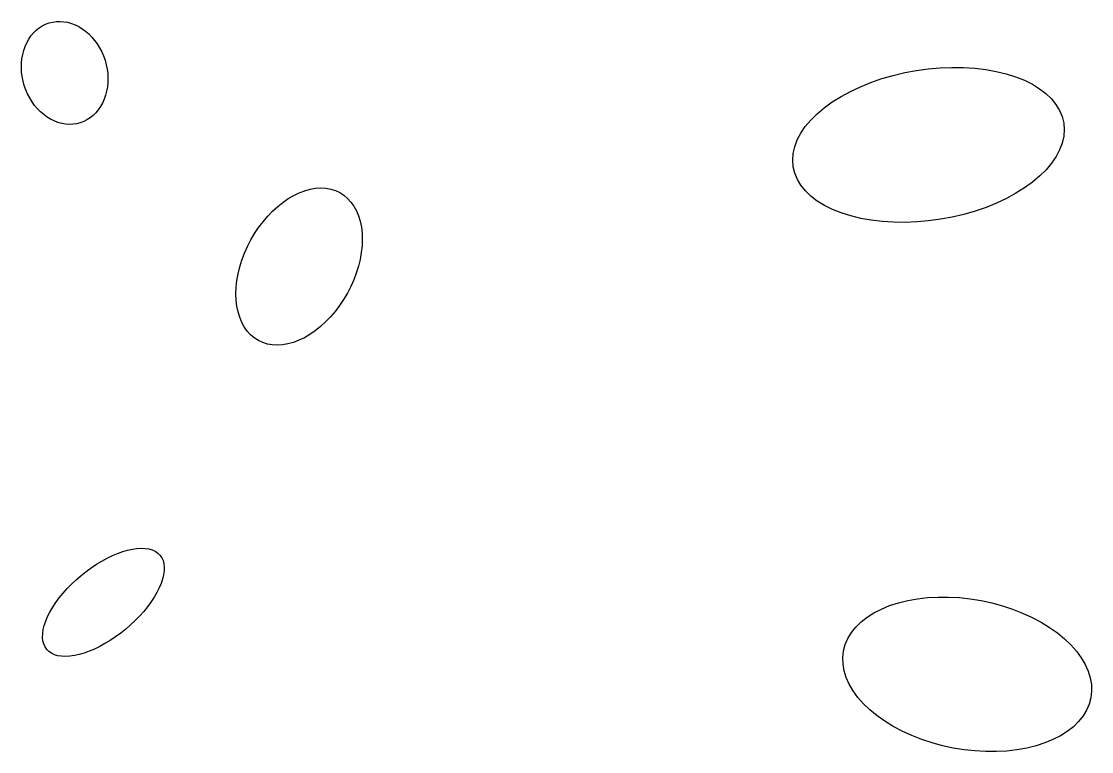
# Model space of a CAD drawing. Header units: metres. Extents: x -12209 to 21927, y -292849 to -276462.
# Drawn here: x -3845 to 536, y -286553 to -283565 of the extents above; entities that cross this region are included whole.
import ezdxf

# ---------------------------------------------------------------- set-up
doc = ezdxf.new("R2010")
doc.units = ezdxf.units.M

msp = doc.modelspace()

# ---------------------------------------------------------------- linework, layer by layer
at = {"layer": 'LAYER'}
for p, q in [((-3772.72, -283591.53), (-3759.85, -283583.28)), ((-3772.72, -283591.53), (-3759.85, -283583.28)), ((-3759.85, -283583.28), (-3746.29, -283576.5)), ((-3759.85, -283583.28), (-3746.29, -283576.5)), ((-3746.29, -283576.5), (-3732.13, -283571.23)), ((-3746.29, -283576.5), (-3732.13, -283571.23)), ((-3732.13, -283571.23), (-3717.48, -283567.52)), ((-3732.13, -283571.23), (-3717.48, -283567.52)), ((-3732.13, -283571.23), (-3732.13, -283571.23)), ((-3732.13, -283571.23), (-3732.13, -283571.23)), ((-3717.48, -283567.52), (-3702.47, -283565.39)), ((-3717.48, -283567.52), (-3702.47, -283565.39)), ((-3702.47, -283565.39), (-3687.19, -283564.86)), ((-3702.47, -283565.39), (-3687.19, -283564.86)), ((-3687.19, -283564.86), (-3671.77, -283565.93)), ((-3687.19, -283564.86), (-3671.77, -283565.93)), ((-3671.77, -283565.93), (-3656.33, -283568.59)), ((-3671.77, -283565.93), (-3656.33, -283568.59)), ((-3656.33, -283568.59), (-3640.97, -283572.84)), ((-3656.33, -283568.59), (-3640.97, -283572.84)), ((-3640.97, -283572.84), (-3625.83, -283578.62)), ((-3640.97, -283572.84), (-3625.83, -283578.62)), ((-3625.83, -283578.62), (-3611.01, -283585.9)), ((-3625.83, -283578.62), (-3611.01, -283585.9)), ((-3611.01, -283585.9), (-3596.63, -283594.63)), ((-3611.01, -283585.9), (-3596.63, -283594.63)), ((-3815.38, -283637.74), (-3806.21, -283624.37)), ((-3815.38, -283637.74), (-3806.21, -283624.37)), ((-3806.21, -283624.37), (-3795.99, -283612.15)), ((-3806.21, -283624.37), (-3795.99, -283612.15)), ((-3795.99, -283612.15), (-3784.8, -283601.18)), ((-3795.99, -283612.15), (-3784.8, -283601.18)), ((-3784.8, -283601.18), (-3772.72, -283591.53)), ((-3784.8, -283601.18), (-3772.72, -283591.53)), ((-3596.63, -283594.63), (-3582.79, -283604.73)), ((-3596.63, -283594.63), (-3582.79, -283604.73)), ((-3582.79, -283604.73), (-3569.61, -283616.13)), ((-3582.79, -283604.73), (-3569.61, -283616.13)), ((-3569.61, -283616.13), (-3557.17, -283628.75)), ((-3569.61, -283616.13), (-3557.17, -283628.75)), ((-3557.17, -283628.75), (-3545.59, -283642.48)), ((-3557.17, -283628.75), (-3545.59, -283642.48)), ((-3835.95, -283683.68), (-3830.31, -283667.51)), ((-3835.95, -283683.68), (-3830.31, -283667.51)), ((-3830.31, -283667.51), (-3823.43, -283652.15)), ((-3830.31, -283667.51), (-3823.43, -283652.15)), ((-3823.43, -283652.15), (-3815.38, -283637.74)), ((-3823.43, -283652.15), (-3815.38, -283637.74)), ((-3545.59, -283642.48), (-3534.93, -283657.23)), ((-3545.59, -283642.48), (-3534.93, -283657.23)), ((-3534.93, -283657.23), (-3525.3, -283672.87)), ((-3534.93, -283657.23), (-3525.3, -283672.87)), ((-3525.3, -283672.87), (-3516.75, -283689.3)), ((-3525.3, -283672.87), (-3516.75, -283689.3)), ((-3845.1, -283735.89), (-3843.37, -283718.01)), ((-3845.1, -283735.89), (-3843.37, -283718.01)), ((-3843.37, -283718.01), (-3840.31, -283700.56)), ((-3843.37, -283718.01), (-3840.31, -283700.56)), ((-3840.31, -283700.56), (-3835.95, -283683.68)), ((-3840.31, -283700.56), (-3835.95, -283683.68)), ((-3516.75, -283689.3), (-3509.36, -283706.38)), ((-3516.75, -283689.3), (-3509.36, -283706.38)), ((-3509.36, -283706.38), (-3503.18, -283723.99)), ((-3509.36, -283706.38), (-3503.18, -283723.99)), ((-3845.48, -283754.08), (-3845.1, -283735.89)), ((-3845.48, -283754.08), (-3845.1, -283735.89)), ((-3844.51, -283772.43), (-3845.48, -283754.08)), ((-3844.51, -283772.43), (-3845.48, -283754.08)), ((-3503.18, -283723.99), (-3498.25, -283741.99)), ((-3503.18, -283723.99), (-3498.25, -283741.99)), ((-3498.25, -283741.99), (-3494.63, -283760.25)), ((-3498.25, -283741.99), (-3494.63, -283760.25)), ((-3494.63, -283760.25), (-3492.32, -283778.62)), ((-3494.63, -283760.25), (-3492.32, -283778.62)), ((-181.46, -283765.67), (-133.02, -283759.04)), ((-181.46, -283765.67), (-133.02, -283759.04)), ((-133.02, -283759.04), (-84.57, -283754.77)), ((-133.02, -283759.04), (-84.57, -283754.77)), ((-84.57, -283754.77), (-36.48, -283752.91)), ((-84.57, -283754.77), (-36.48, -283752.91)), ((-36.48, -283752.91), (10.88, -283753.46)), ((-36.48, -283752.91), (10.88, -283753.46)), ((10.88, -283753.46), (57.15, -283756.42)), ((10.88, -283753.46), (57.15, -283756.42)), ((57.15, -283756.42), (101.97, -283761.77)), ((57.15, -283756.42), (101.97, -283761.77)), ((101.97, -283761.77), (145.02, -283769.47)), ((101.97, -283761.77), (145.02, -283769.47)), ((-3842.21, -283790.8), (-3844.51, -283772.43)), ((-3842.21, -283790.8), (-3844.51, -283772.43)), ((-3838.58, -283809.06), (-3842.21, -283790.8)), ((-3838.58, -283809.06), (-3842.21, -283790.8)), ((-3492.32, -283778.62), (-3491.35, -283796.97)), ((-3492.32, -283778.62), (-3491.35, -283796.97)), ((-3491.35, -283796.97), (-3491.73, -283815.16)), ((-3491.35, -283796.97), (-3491.73, -283815.16)), ((-367.86, -283814.62), (-323.09, -283799.19)), ((-367.86, -283814.62), (-323.09, -283799.19)), ((-323.09, -283799.19), (-276.86, -283785.83)), ((-323.09, -283799.19), (-276.86, -283785.83)), ((-276.86, -283785.83), (-229.53, -283774.62)), ((-276.86, -283785.83), (-229.53, -283774.62)), ((-229.53, -283774.62), (-181.46, -283765.67)), ((-229.53, -283774.62), (-181.46, -283765.67)), ((145.02, -283769.47), (185.95, -283779.45)), ((145.02, -283769.47), (185.95, -283779.45)), ((185.95, -283779.45), (224.46, -283791.65)), ((185.95, -283779.45), (224.46, -283791.65)), ((224.46, -283791.65), (260.26, -283805.97)), ((224.46, -283791.65), (260.26, -283805.97)), ((-3833.65, -283827.06), (-3838.58, -283809.06)), ((-3833.65, -283827.06), (-3838.58, -283809.06)), ((-3827.47, -283844.67), (-3833.65, -283827.06)), ((-3827.47, -283844.67), (-3833.65, -283827.06)), ((-3820.08, -283861.75), (-3827.47, -283844.67)), ((-3820.08, -283861.75), (-3827.47, -283844.67)), ((-3493.46, -283833.04), (-3496.52, -283850.49)), ((-3493.46, -283833.04), (-3496.52, -283850.49)), ((-3491.73, -283815.16), (-3493.46, -283833.04)), ((-3491.73, -283815.16), (-3493.46, -283833.04)), ((-451.71, -283851.19), (-410.85, -283832)), ((-451.71, -283851.19), (-410.85, -283832)), ((-410.85, -283832), (-367.86, -283814.62)), ((-410.85, -283832), (-367.86, -283814.62)), ((260.26, -283805.97), (293.07, -283822.3)), ((260.26, -283805.97), (293.07, -283822.3)), ((293.07, -283822.3), (322.64, -283840.52)), ((293.07, -283822.3), (322.64, -283840.52)), ((322.64, -283840.52), (348.75, -283860.49)), ((322.64, -283840.52), (348.75, -283860.49)), ((-3811.53, -283878.18), (-3820.08, -283861.75)), ((-3811.53, -283878.18), (-3820.08, -283861.75)), ((-3801.9, -283893.82), (-3811.53, -283878.18)), ((-3801.9, -283893.82), (-3811.53, -283878.18)), ((-3506.52, -283883.54), (-3513.4, -283898.9)), ((-3506.52, -283883.54), (-3513.4, -283898.9)), ((-3500.88, -283867.36), (-3506.52, -283883.54)), ((-3500.88, -283867.36), (-3506.52, -283883.54)), ((-3496.52, -283850.49), (-3500.88, -283867.36)), ((-3496.52, -283850.49), (-3500.88, -283867.36)), ((-525.85, -283894.41), (-490.15, -283872.04)), ((-525.85, -283894.41), (-490.15, -283872.04)), ((-490.15, -283872.04), (-451.71, -283851.19)), ((-490.15, -283872.04), (-451.71, -283851.19)), ((348.75, -283860.49), (371.2, -283882.05)), ((348.75, -283860.49), (371.2, -283882.05)), ((371.2, -283882.05), (389.82, -283905.05)), ((371.2, -283882.05), (389.82, -283905.05)), ((-3791.24, -283908.57), (-3801.9, -283893.82)), ((-3791.24, -283908.57), (-3801.9, -283893.82)), ((-3779.66, -283922.3), (-3791.24, -283908.57)), ((-3779.66, -283922.3), (-3791.24, -283908.57)), ((-3767.23, -283934.91), (-3779.66, -283922.3)), ((-3767.23, -283934.91), (-3779.66, -283922.3)), ((-3754.04, -283946.32), (-3767.23, -283934.91)), ((-3754.04, -283946.32), (-3767.23, -283934.91)), ((-3530.62, -283926.68), (-3540.84, -283938.9)), ((-3530.62, -283926.68), (-3540.84, -283938.9)), ((-3521.45, -283913.31), (-3530.62, -283926.68)), ((-3521.45, -283913.31), (-3530.62, -283926.68)), ((-3513.4, -283898.9), (-3521.45, -283913.31)), ((-3513.4, -283898.9), (-3521.45, -283913.31)), ((-588.04, -283942.97), (-558.57, -283918.11)), ((-588.04, -283942.97), (-558.57, -283918.11)), ((-558.57, -283918.11), (-525.85, -283894.41)), ((-558.57, -283918.11), (-525.85, -283894.41)), ((389.82, -283905.05), (404.46, -283929.3)), ((389.82, -283905.05), (404.46, -283929.3)), ((404.46, -283929.3), (415.02, -283954.63)), ((404.46, -283929.3), (415.02, -283954.63)), ((-3740.2, -283956.42), (-3754.04, -283946.32)), ((-3740.2, -283956.42), (-3754.04, -283946.32)), ((-3725.82, -283965.15), (-3740.2, -283956.42)), ((-3725.82, -283965.15), (-3740.2, -283956.42)), ((-3711, -283972.43), (-3725.82, -283965.15)), ((-3711, -283972.43), (-3725.82, -283965.15)), ((-3695.86, -283978.21), (-3711, -283972.43)), ((-3695.86, -283978.21), (-3711, -283972.43)), ((-3680.5, -283982.45), (-3695.86, -283978.21)), ((-3680.5, -283982.45), (-3695.86, -283978.21)), ((-3604.7, -283979.82), (-3619.35, -283983.53)), ((-3604.7, -283979.82), (-3619.35, -283983.53)), ((-3590.54, -283974.55), (-3604.7, -283979.82)), ((-3590.54, -283974.55), (-3604.7, -283979.82)), ((-3576.98, -283967.76), (-3590.54, -283974.55)), ((-3576.98, -283967.76), (-3590.54, -283974.55)), ((-3564.11, -283959.52), (-3576.98, -283967.76)), ((-3564.11, -283959.52), (-3576.98, -283967.76)), ((-3552.03, -283949.87), (-3564.11, -283959.52)), ((-3552.03, -283949.87), (-3564.11, -283959.52)), ((-3540.84, -283938.9), (-3552.03, -283949.87)), ((-3540.84, -283938.9), (-3552.03, -283949.87)), ((-636.37, -283995.4), (-614.04, -283968.8)), ((-636.37, -283995.4), (-614.04, -283968.8)), ((-614.04, -283968.8), (-588.04, -283942.97)), ((-614.04, -283968.8), (-588.04, -283942.97)), ((415.02, -283954.63), (421.42, -283980.83)), ((415.02, -283954.63), (421.42, -283980.83)), ((421.42, -283980.83), (423.6, -284007.72)), ((421.42, -283980.83), (423.6, -284007.72)), ((-3665.06, -283985.12), (-3680.5, -283982.45)), ((-3665.06, -283985.12), (-3680.5, -283982.45)), ((-3649.64, -283986.19), (-3665.06, -283985.12)), ((-3649.64, -283986.19), (-3665.06, -283985.12)), ((-3634.36, -283985.66), (-3649.64, -283986.19)), ((-3634.36, -283985.66), (-3649.64, -283986.19)), ((-3619.35, -283983.53), (-3634.36, -283985.66)), ((-3619.35, -283983.53), (-3634.36, -283985.66)), ((-669.39, -284050.1), (-654.87, -284022.57)), ((-669.39, -284050.1), (-654.87, -284022.57)), ((-654.87, -284022.57), (-636.37, -283995.4)), ((-654.87, -284022.57), (-636.37, -283995.4)), ((423.6, -284007.72), (421.54, -284035.08)), ((423.6, -284007.72), (421.54, -284035.08)), ((-679.82, -284077.79), (-669.39, -284050.1)), ((-679.82, -284077.79), (-669.39, -284050.1)), ((415.28, -284062.71), (404.85, -284090.4)), ((415.28, -284062.71), (404.85, -284090.4)), ((421.54, -284035.08), (415.28, -284062.71)), ((421.54, -284035.08), (415.28, -284062.71)), ((-688.14, -284132.78), (-686.09, -284105.42)), ((-688.14, -284132.78), (-686.09, -284105.42)), ((-686.09, -284105.42), (-679.82, -284077.79)), ((-686.09, -284105.42), (-679.82, -284077.79)), ((404.85, -284090.4), (390.33, -284117.93)), ((404.85, -284090.4), (390.33, -284117.93)), ((-685.96, -284159.67), (-688.14, -284132.78)), ((-685.96, -284159.67), (-688.14, -284132.78)), ((371.83, -284145.1), (349.49, -284171.7)), ((371.83, -284145.1), (349.49, -284171.7)), ((390.33, -284117.93), (371.83, -284145.1)), ((390.33, -284117.93), (371.83, -284145.1)), ((-685.96, -284159.67), (-685.96, -284159.67)), ((-679.56, -284185.87), (-685.96, -284159.67)), ((-685.96, -284159.67), (-685.96, -284159.67)), ((-679.56, -284185.87), (-685.96, -284159.67)), ((-669.01, -284211.2), (-679.56, -284185.87)), ((-669.01, -284211.2), (-679.56, -284185.87)), ((323.49, -284197.53), (294.02, -284222.39)), ((323.49, -284197.53), (294.02, -284222.39)), ((349.49, -284171.7), (323.49, -284197.53)), ((349.49, -284171.7), (323.49, -284197.53)), ((-654.36, -284235.45), (-669.01, -284211.2)), ((-654.36, -284235.45), (-669.01, -284211.2)), ((-635.74, -284258.45), (-654.36, -284235.45)), ((-635.74, -284258.45), (-654.36, -284235.45)), ((294.02, -284222.39), (261.31, -284246.09)), ((294.02, -284222.39), (261.31, -284246.09)), ((-2752.84, -284290.21), (-2730.46, -284277.16)), ((-2752.84, -284290.21), (-2730.46, -284277.16)), ((-2730.46, -284277.16), (-2707.92, -284266.32)), ((-2730.46, -284277.16), (-2707.92, -284266.32)), ((-2707.92, -284266.32), (-2685.38, -284257.78)), ((-2707.92, -284266.32), (-2685.38, -284257.78)), ((-2685.38, -284257.78), (-2663.02, -284251.61)), ((-2685.38, -284257.78), (-2663.02, -284251.61)), ((-2663.02, -284251.61), (-2641.01, -284247.84)), ((-2663.02, -284251.61), (-2641.01, -284247.84)), ((-2641.01, -284247.84), (-2619.51, -284246.51)), ((-2641.01, -284247.84), (-2619.51, -284246.51)), ((-2619.51, -284246.51), (-2598.69, -284247.63)), ((-2619.51, -284246.51), (-2598.69, -284247.63)), ((-2598.69, -284247.63), (-2578.71, -284251.19)), ((-2598.69, -284247.63), (-2578.71, -284251.19)), ((-2578.71, -284251.19), (-2559.71, -284257.16)), ((-2578.71, -284251.19), (-2559.71, -284257.16)), ((-2559.71, -284257.16), (-2541.85, -284265.5)), ((-2559.71, -284257.16), (-2541.85, -284265.5)), ((-2541.85, -284265.5), (-2525.26, -284276.14)), ((-2541.85, -284265.5), (-2525.26, -284276.14)), ((-2525.26, -284276.14), (-2510.06, -284289.01)), ((-2525.26, -284276.14), (-2510.06, -284289.01)), ((-613.29, -284280.01), (-635.74, -284258.45)), ((-613.29, -284280.01), (-635.74, -284258.45)), ((-587.18, -284299.98), (-613.29, -284280.01)), ((-587.18, -284299.98), (-613.29, -284280.01)), ((225.6, -284268.46), (187.17, -284289.31)), ((225.6, -284268.46), (187.17, -284289.31)), ((261.31, -284246.09), (225.6, -284268.46)), ((261.31, -284246.09), (225.6, -284268.46)), ((-2817.28, -284341.58), (-2796.41, -284322.55)), ((-2817.28, -284341.58), (-2796.41, -284322.55)), ((-2796.41, -284322.55), (-2774.88, -284305.38)), ((-2796.41, -284322.55), (-2774.88, -284305.38)), ((-2774.88, -284305.38), (-2752.84, -284290.21)), ((-2774.88, -284305.38), (-2752.84, -284290.21)), ((-2510.06, -284289.01), (-2496.37, -284304)), ((-2510.06, -284289.01), (-2496.37, -284304)), ((-2496.37, -284304), (-2484.3, -284321)), ((-2496.37, -284304), (-2484.3, -284321)), ((-2484.3, -284321), (-2473.94, -284339.88)), ((-2484.3, -284321), (-2473.94, -284339.88)), ((-557.61, -284318.19), (-587.18, -284299.98)), ((-557.61, -284318.19), (-587.18, -284299.98)), ((-524.8, -284334.52), (-557.61, -284318.19)), ((-524.8, -284334.52), (-557.61, -284318.19)), ((103.32, -284325.87), (58.54, -284341.3)), ((103.32, -284325.87), (58.54, -284341.3)), ((146.31, -284308.5), (103.32, -284325.87)), ((146.31, -284308.5), (103.32, -284325.87)), ((187.17, -284289.31), (146.31, -284308.5)), ((187.17, -284289.31), (146.31, -284308.5)), ((-2856.38, -284384.67), (-2837.32, -284362.34)), ((-2856.38, -284384.67), (-2837.32, -284362.34)), ((-2837.32, -284362.34), (-2817.28, -284341.58)), ((-2837.32, -284362.34), (-2817.28, -284341.58)), ((-2473.94, -284339.88), (-2465.36, -284360.5)), ((-2473.94, -284339.88), (-2465.36, -284360.5)), ((-2465.36, -284360.5), (-2458.64, -284382.7)), ((-2465.36, -284360.5), (-2458.64, -284382.7)), ((-489.01, -284348.84), (-524.8, -284334.52)), ((-489.01, -284348.84), (-524.8, -284334.52)), ((-450.49, -284361.04), (-489.01, -284348.84)), ((-450.49, -284361.04), (-489.01, -284348.84)), ((-409.56, -284371.03), (-450.49, -284361.04)), ((-409.56, -284371.03), (-450.49, -284361.04)), ((-366.52, -284378.73), (-409.56, -284371.03)), ((-366.52, -284378.73), (-409.56, -284371.03)), ((-83.08, -284374.83), (-131.53, -284381.46)), ((-83.08, -284374.83), (-131.53, -284381.46)), ((-35.01, -284365.87), (-83.08, -284374.83)), ((-35.01, -284365.87), (-83.08, -284374.83)), ((12.32, -284354.67), (-35.01, -284365.87)), ((12.32, -284354.67), (-35.01, -284365.87)), ((58.54, -284341.3), (12.32, -284354.67)), ((58.54, -284341.3), (12.32, -284354.67)), ((-2890.99, -284433.34), (-2874.31, -284408.4)), ((-2890.99, -284433.34), (-2874.31, -284408.4)), ((-2874.31, -284408.4), (-2856.38, -284384.67)), ((-2874.31, -284408.4), (-2856.38, -284384.67)), ((-2458.64, -284382.7), (-2453.81, -284406.32)), ((-2458.64, -284382.7), (-2453.81, -284406.32)), ((-2453.81, -284406.32), (-2450.93, -284431.16)), ((-2453.81, -284406.32), (-2450.93, -284431.16)), ((-321.69, -284384.08), (-366.52, -284378.73)), ((-321.69, -284384.08), (-366.52, -284378.73)), ((-275.42, -284387.04), (-321.69, -284384.08)), ((-275.42, -284387.04), (-321.69, -284384.08)), ((-228.06, -284387.59), (-275.42, -284387.04)), ((-228.06, -284387.59), (-275.42, -284387.04)), ((-179.98, -284385.73), (-228.06, -284387.59)), ((-179.98, -284385.73), (-228.06, -284387.59)), ((-131.53, -284381.46), (-179.98, -284385.73)), ((-131.53, -284381.46), (-179.98, -284385.73)), ((-2920.06, -284486.1), (-2906.28, -284459.31)), ((-2920.06, -284486.1), (-2906.28, -284459.31)), ((-2906.28, -284459.31), (-2890.99, -284433.34)), ((-2906.28, -284459.31), (-2890.99, -284433.34)), ((-2450, -284457.05), (-2451.05, -284483.78)), ((-2450, -284457.05), (-2451.05, -284483.78)), ((-2450.93, -284431.16), (-2450, -284457.05)), ((-2450.93, -284431.16), (-2450, -284457.05)), ((-2932.23, -284513.53), (-2920.06, -284486.1)), ((-2932.23, -284513.53), (-2920.06, -284486.1)), ((-2451.05, -284483.78), (-2454.05, -284511.16)), ((-2451.05, -284483.78), (-2454.05, -284511.16)), ((-2951.39, -284569.4), (-2942.7, -284541.36)), ((-2951.39, -284569.4), (-2942.7, -284541.36)), ((-2942.7, -284541.36), (-2932.23, -284513.53)), ((-2942.7, -284541.36), (-2932.23, -284513.53)), ((-2459, -284538.97), (-2465.84, -284567)), ((-2459, -284538.97), (-2465.84, -284567)), ((-2454.05, -284511.16), (-2459, -284538.97)), ((-2454.05, -284511.16), (-2459, -284538.97)), ((-2958.23, -284597.44), (-2951.39, -284569.4)), ((-2958.23, -284597.44), (-2951.39, -284569.4)), ((-2465.84, -284567), (-2474.53, -284595.04)), ((-2465.84, -284567), (-2474.53, -284595.04)), ((-2966.18, -284652.62), (-2963.18, -284625.25)), ((-2966.18, -284652.62), (-2963.18, -284625.25)), ((-2963.18, -284625.25), (-2958.23, -284597.44)), ((-2963.18, -284625.25), (-2958.23, -284597.44)), ((-2485, -284622.88), (-2497.17, -284650.3)), ((-2485, -284622.88), (-2497.17, -284650.3)), ((-2474.53, -284595.04), (-2485, -284622.88)), ((-2474.53, -284595.04), (-2485, -284622.88)), ((-2967.23, -284679.36), (-2966.18, -284652.62)), ((-2967.23, -284679.36), (-2966.18, -284652.62)), ((-2966.3, -284705.25), (-2967.23, -284679.36)), ((-2966.3, -284705.25), (-2967.23, -284679.36)), ((-2510.96, -284677.1), (-2526.24, -284703.07)), ((-2510.96, -284677.1), (-2526.24, -284703.07)), ((-2497.17, -284650.3), (-2510.96, -284677.1)), ((-2497.17, -284650.3), (-2510.96, -284677.1)), ((-2963.42, -284730.09), (-2966.3, -284705.25)), ((-2963.42, -284730.09), (-2966.3, -284705.25)), ((-2526.24, -284703.07), (-2542.92, -284728.01)), ((-2526.24, -284703.07), (-2542.92, -284728.01)), ((-2958.6, -284753.7), (-2963.42, -284730.09)), ((-2958.6, -284753.7), (-2963.42, -284730.09)), ((-2951.87, -284775.9), (-2958.6, -284753.7)), ((-2951.87, -284775.9), (-2958.6, -284753.7)), ((-2560.85, -284751.73), (-2579.91, -284774.06)), ((-2560.85, -284751.73), (-2579.91, -284774.06)), ((-2542.92, -284728.01), (-2560.85, -284751.73)), ((-2542.92, -284728.01), (-2560.85, -284751.73)), ((-2943.29, -284796.52), (-2951.87, -284775.9)), ((-2943.29, -284796.52), (-2951.87, -284775.9)), ((-2932.93, -284815.41), (-2943.29, -284796.52)), ((-2932.93, -284815.41), (-2943.29, -284796.52)), ((-2599.95, -284794.82), (-2620.82, -284813.86)), ((-2599.95, -284794.82), (-2620.82, -284813.86)), ((-2579.91, -284774.06), (-2599.95, -284794.82)), ((-2579.91, -284774.06), (-2599.95, -284794.82)), ((-2920.86, -284832.41), (-2932.93, -284815.41)), ((-2920.86, -284832.41), (-2932.93, -284815.41)), ((-2907.17, -284847.4), (-2920.86, -284832.41)), ((-2907.17, -284847.4), (-2920.86, -284832.41)), ((-2891.97, -284860.26), (-2907.17, -284847.4)), ((-2891.97, -284860.26), (-2907.17, -284847.4)), ((-2664.4, -284846.2), (-2686.77, -284859.25)), ((-2664.4, -284846.2), (-2686.77, -284859.25)), ((-2642.36, -284831.03), (-2664.4, -284846.2)), ((-2642.36, -284831.03), (-2664.4, -284846.2)), ((-2620.82, -284813.86), (-2642.36, -284831.03)), ((-2620.82, -284813.86), (-2642.36, -284831.03)), ((-2875.38, -284870.91), (-2891.97, -284860.26)), ((-2875.38, -284870.91), (-2891.97, -284860.26)), ((-2875.38, -284870.91), (-2875.38, -284870.91)), ((-2857.52, -284879.24), (-2875.38, -284870.91)), ((-2875.38, -284870.91), (-2875.38, -284870.91)), ((-2857.52, -284879.24), (-2875.38, -284870.91)), ((-2838.53, -284885.22), (-2857.52, -284879.24)), ((-2838.53, -284885.22), (-2857.52, -284879.24)), ((-2818.54, -284888.78), (-2838.53, -284885.22)), ((-2818.54, -284888.78), (-2838.53, -284885.22)), ((-2797.72, -284889.89), (-2818.54, -284888.78)), ((-2797.72, -284889.89), (-2818.54, -284888.78)), ((-2776.22, -284888.57), (-2797.72, -284889.89)), ((-2776.22, -284888.57), (-2797.72, -284889.89)), ((-2754.21, -284884.8), (-2776.22, -284888.57)), ((-2754.21, -284884.8), (-2776.22, -284888.57)), ((-2731.85, -284878.62), (-2754.21, -284884.8)), ((-2731.85, -284878.62), (-2754.21, -284884.8)), ((-2709.31, -284870.08), (-2731.85, -284878.62)), ((-2709.31, -284870.08), (-2731.85, -284878.62)), ((-2686.77, -284859.25), (-2709.31, -284870.08)), ((-2686.77, -284859.25), (-2709.31, -284870.08)), ((-3430.75, -285734.44), (-3410.48, -285728.52)), ((-3430.75, -285734.44), (-3410.48, -285728.52)), ((-3410.48, -285728.52), (-3390.96, -285724.23)), ((-3410.48, -285728.52), (-3390.96, -285724.23)), ((-3390.96, -285724.23), (-3372.34, -285721.6)), ((-3390.96, -285724.23), (-3372.34, -285721.6)), ((-3372.34, -285721.6), (-3354.77, -285720.65)), ((-3372.34, -285721.6), (-3354.77, -285720.65)), ((-3354.77, -285720.65), (-3338.38, -285721.38)), ((-3354.77, -285720.65), (-3338.38, -285721.38)), ((-3338.38, -285721.38), (-3323.3, -285723.8)), ((-3338.38, -285721.38), (-3323.3, -285723.8)), ((-3323.3, -285723.8), (-3309.63, -285727.87)), ((-3323.3, -285723.8), (-3309.63, -285727.87)), ((-3309.63, -285727.87), (-3297.49, -285733.58)), ((-3309.63, -285727.87), (-3297.49, -285733.58)), ((-3537.93, -285786.44), (-3516.27, -285773.3)), ((-3537.93, -285786.44), (-3516.27, -285773.3)), ((-3516.27, -285773.3), (-3494.55, -285761.45)), ((-3516.27, -285773.3), (-3494.55, -285761.45)), ((-3494.55, -285761.45), (-3472.95, -285750.97)), ((-3494.55, -285761.45), (-3472.95, -285750.97)), ((-3472.95, -285750.97), (-3451.63, -285741.94)), ((-3472.95, -285750.97), (-3451.63, -285741.94)), ((-3451.63, -285741.94), (-3430.75, -285734.44)), ((-3451.63, -285741.94), (-3430.75, -285734.44)), ((-3297.49, -285733.58), (-3286.96, -285740.88)), ((-3297.49, -285733.58), (-3286.96, -285740.88)), ((-3286.96, -285740.88), (-3278.13, -285749.71)), ((-3286.96, -285740.88), (-3278.13, -285749.71)), ((-3278.13, -285749.71), (-3271.07, -285760.01)), ((-3278.13, -285749.71), (-3271.07, -285760.01)), ((-3271.07, -285760.01), (-3265.81, -285771.69)), ((-3271.07, -285760.01), (-3265.81, -285771.69)), ((-3265.81, -285771.69), (-3262.42, -285784.67)), ((-3265.81, -285771.69), (-3262.42, -285784.67)), ((-3601, -285832.54), (-3580.46, -285816.18)), ((-3601, -285832.54), (-3580.46, -285816.18)), ((-3580.46, -285816.18), (-3559.38, -285800.77)), ((-3580.46, -285816.18), (-3559.38, -285800.77)), ((-3559.38, -285800.77), (-3537.93, -285786.44)), ((-3559.38, -285800.77), (-3537.93, -285786.44)), ((-3261.29, -285814.12), (-3263.57, -285830.37)), ((-3261.29, -285814.12), (-3263.57, -285830.37)), ((-3262.42, -285784.67), (-3260.91, -285798.85)), ((-3262.42, -285784.67), (-3260.91, -285798.85)), ((-3260.91, -285798.85), (-3261.29, -285814.12)), ((-3260.91, -285798.85), (-3261.29, -285814.12)), ((-3639.84, -285867.65), (-3620.84, -285849.74)), ((-3639.84, -285867.65), (-3620.84, -285849.74)), ((-3620.84, -285849.74), (-3601, -285832.54)), ((-3620.84, -285849.74), (-3601, -285832.54)), ((-3267.71, -285847.47), (-3273.7, -285865.29)), ((-3267.71, -285847.47), (-3273.7, -285865.29)), ((-3263.57, -285830.37), (-3267.71, -285847.47)), ((-3263.57, -285830.37), (-3267.71, -285847.47)), ((-3690.35, -285924.2), (-3674.73, -285905.02)), ((-3690.35, -285924.2), (-3674.73, -285905.02)), ((-3674.73, -285905.02), (-3657.85, -285886.12)), ((-3674.73, -285905.02), (-3657.85, -285886.12)), ((-3657.85, -285886.12), (-3639.84, -285867.65)), ((-3657.85, -285886.12), (-3639.84, -285867.65)), ((-3291.01, -285902.55), (-3302.2, -285921.7)), ((-3291.01, -285902.55), (-3302.2, -285921.7)), ((-3281.49, -285883.7), (-3291.01, -285902.55)), ((-3281.49, -285883.7), (-3291.01, -285902.55)), ((-3273.7, -285865.29), (-3281.49, -285883.7)), ((-3273.7, -285865.29), (-3281.49, -285883.7)), ((-3717.37, -285962.83), (-3704.6, -285943.52)), ((-3717.37, -285962.83), (-3704.6, -285943.52)), ((-3704.6, -285943.52), (-3690.35, -285924.2)), ((-3704.6, -285943.52), (-3690.35, -285924.2)), ((-3314.97, -285941.02), (-3329.23, -285960.34)), ((-3314.97, -285941.02), (-3329.23, -285960.34)), ((-3302.2, -285921.7), (-3314.97, -285941.02)), ((-3302.2, -285921.7), (-3314.97, -285941.02)), ((-291.25, -285955.99), (-255.33, -285944.37)), ((-291.25, -285955.99), (-255.33, -285944.37)), ((-255.33, -285944.37), (-217.26, -285934.97)), ((-255.33, -285944.37), (-217.26, -285934.97)), ((-217.26, -285934.97), (-177.35, -285927.86)), ((-217.26, -285934.97), (-177.35, -285927.86)), ((-177.35, -285927.86), (-135.88, -285923.12)), ((-177.35, -285927.86), (-135.88, -285923.12)), ((-135.88, -285923.12), (-93.18, -285920.76)), ((-135.88, -285923.12), (-93.18, -285920.76)), ((-93.18, -285920.76), (-49.56, -285920.8)), ((-93.18, -285920.76), (-49.56, -285920.8)), ((-49.56, -285920.8), (-5.38, -285923.26)), ((-49.56, -285920.8), (-5.38, -285923.26)), ((-5.38, -285923.26), (39.06, -285928.1)), ((-5.38, -285923.26), (39.06, -285928.1)), ((39.06, -285928.1), (83.39, -285935.29)), ((39.06, -285928.1), (83.39, -285935.29)), ((83.39, -285935.29), (127.29, -285944.78)), ((83.39, -285935.29), (127.29, -285944.78)), ((127.29, -285944.78), (170.42, -285956.49)), ((127.29, -285944.78), (170.42, -285956.49)), ((-3738.09, -286000.84), (-3728.56, -285981.99)), ((-3738.09, -286000.84), (-3728.56, -285981.99)), ((-3728.56, -285981.99), (-3717.37, -285962.83)), ((-3728.56, -285981.99), (-3717.37, -285962.83)), ((-3344.85, -285979.52), (-3361.73, -285998.42)), ((-3344.85, -285979.52), (-3361.73, -285998.42)), ((-3329.23, -285960.34), (-3344.85, -285979.52)), ((-3329.23, -285960.34), (-3344.85, -285979.52)), ((-383.5, -286003.27), (-355.58, -285985.56)), ((-383.5, -286003.27), (-355.58, -285985.56)), ((-355.58, -285985.56), (-324.75, -285969.76)), ((-355.58, -285985.56), (-324.75, -285969.76)), ((-324.75, -285969.76), (-291.25, -285955.99)), ((-324.75, -285969.76), (-291.25, -285955.99)), ((170.42, -285956.49), (212.46, -285970.34)), ((170.42, -285956.49), (212.46, -285970.34)), ((212.46, -285970.34), (253.08, -285986.22)), ((212.46, -285970.34), (253.08, -285986.22)), ((253.08, -285986.22), (291.97, -286004)), ((253.08, -285986.22), (291.97, -286004)), ((-3756.01, -286054.17), (-3751.86, -286037.07)), ((-3756.01, -286054.17), (-3751.86, -286037.07)), ((-3751.86, -286037.07), (-3745.87, -286019.25)), ((-3751.86, -286037.07), (-3745.87, -286019.25)), ((-3745.87, -286019.25), (-3738.09, -286000.84)), ((-3745.87, -286019.25), (-3738.09, -286000.84)), ((-3398.74, -286034.8), (-3418.58, -286052)), ((-3398.74, -286034.8), (-3418.58, -286052)), ((-3379.74, -286016.89), (-3398.74, -286034.8)), ((-3379.74, -286016.89), (-3398.74, -286034.8)), ((-3361.73, -285998.42), (-3379.74, -286016.89)), ((-3361.73, -285998.42), (-3379.74, -286016.89)), ((-429.8, -286043.88), (-408.31, -286022.76)), ((-429.8, -286043.88), (-408.31, -286022.76)), ((-408.31, -286022.76), (-383.5, -286003.27)), ((-408.31, -286022.76), (-383.5, -286003.27)), ((291.97, -286004), (328.85, -286023.56)), ((291.97, -286004), (328.85, -286023.56)), ((328.85, -286023.56), (363.42, -286044.74)), ((328.85, -286023.56), (363.42, -286044.74)), ((-3758.67, -286085.69), (-3758.29, -286070.42)), ((-3758.67, -286085.69), (-3758.29, -286070.42)), ((-3758.29, -286070.42), (-3756.01, -286054.17)), ((-3758.29, -286070.42), (-3756.01, -286054.17)), ((-3460.19, -286083.77), (-3481.65, -286098.09)), ((-3460.19, -286083.77), (-3481.65, -286098.09)), ((-3439.12, -286068.36), (-3460.19, -286083.77)), ((-3439.12, -286068.36), (-3460.19, -286083.77)), ((-3418.58, -286052), (-3439.12, -286068.36)), ((-3418.58, -286052), (-3439.12, -286068.36)), ((-462.24, -286090.36), (-447.83, -286066.47)), ((-462.24, -286090.36), (-447.83, -286066.47)), ((-447.83, -286066.47), (-429.8, -286043.88)), ((-447.83, -286066.47), (-429.8, -286043.88)), ((363.42, -286044.74), (395.42, -286067.39)), ((363.42, -286044.74), (395.42, -286067.39)), ((395.42, -286067.39), (424.62, -286091.32)), ((395.42, -286067.39), (424.62, -286091.32)), ((-3757.16, -286099.87), (-3758.67, -286085.69)), ((-3757.16, -286099.87), (-3758.67, -286085.69)), ((-3753.76, -286112.85), (-3757.16, -286099.87)), ((-3753.76, -286112.85), (-3757.16, -286099.87)), ((-3748.51, -286124.53), (-3753.76, -286112.85)), ((-3748.51, -286124.53), (-3753.76, -286112.85)), ((-3741.44, -286134.83), (-3748.51, -286124.53)), ((-3741.44, -286134.83), (-3748.51, -286124.53)), ((-3525.03, -286123.09), (-3546.63, -286133.57)), ((-3525.03, -286123.09), (-3546.63, -286133.57)), ((-3503.31, -286111.24), (-3525.03, -286123.09)), ((-3503.31, -286111.24), (-3525.03, -286123.09)), ((-3481.65, -286098.09), (-3503.31, -286111.24)), ((-3481.65, -286098.09), (-3503.31, -286111.24)), ((-479.84, -286141.3), (-472.94, -286115.37)), ((-479.84, -286141.3), (-472.94, -286115.37)), ((-472.94, -286115.37), (-462.24, -286090.36)), ((-472.94, -286115.37), (-462.24, -286090.36)), ((424.62, -286091.32), (450.78, -286116.37)), ((424.62, -286091.32), (450.78, -286116.37)), ((450.78, -286116.37), (473.72, -286142.33)), ((450.78, -286116.37), (473.72, -286142.33)), ((-3741.44, -286134.83), (-3741.44, -286134.83)), ((-3732.61, -286143.66), (-3741.44, -286134.83)), ((-3741.44, -286134.83), (-3741.44, -286134.83)), ((-3732.61, -286143.66), (-3741.44, -286134.83)), ((-3722.09, -286150.96), (-3732.61, -286143.66)), ((-3722.09, -286150.96), (-3732.61, -286143.66)), ((-3709.95, -286156.67), (-3722.09, -286150.96)), ((-3709.95, -286156.67), (-3722.09, -286150.96)), ((-3696.28, -286160.74), (-3709.95, -286156.67)), ((-3696.28, -286160.74), (-3709.95, -286156.67)), ((-3681.19, -286163.16), (-3696.28, -286160.74)), ((-3681.19, -286163.16), (-3696.28, -286160.74)), ((-3664.81, -286163.89), (-3681.19, -286163.16)), ((-3664.81, -286163.89), (-3681.19, -286163.16)), ((-3647.24, -286162.94), (-3664.81, -286163.89)), ((-3647.24, -286162.94), (-3664.81, -286163.89)), ((-3628.62, -286160.31), (-3647.24, -286162.94)), ((-3628.62, -286160.31), (-3647.24, -286162.94)), ((-3609.1, -286156.02), (-3628.62, -286160.31)), ((-3609.1, -286156.02), (-3628.62, -286160.31)), ((-3588.83, -286150.1), (-3609.1, -286156.02)), ((-3588.83, -286150.1), (-3609.1, -286156.02)), ((-3567.95, -286142.6), (-3588.83, -286150.1)), ((-3567.95, -286142.6), (-3588.83, -286150.1)), ((-3546.63, -286133.57), (-3567.95, -286142.6)), ((-3546.63, -286133.57), (-3567.95, -286142.6)), ((-482.88, -286167.96), (-479.84, -286141.3)), ((-482.88, -286167.96), (-479.84, -286141.3)), ((-482.05, -286195.14), (-482.88, -286167.96)), ((-482.05, -286195.14), (-482.88, -286167.96)), ((-479.84, -286141.3), (-479.84, -286141.3)), ((-479.84, -286141.3), (-479.84, -286141.3)), ((473.72, -286142.33), (493.25, -286169.02)), ((473.72, -286142.33), (493.25, -286169.02)), ((493.25, -286169.02), (509.22, -286196.22)), ((493.25, -286169.02), (509.22, -286196.22)), ((-477.35, -286222.65), (-482.05, -286195.14)), ((-477.35, -286222.65), (-482.05, -286195.14)), ((509.22, -286196.22), (521.53, -286223.73)), ((509.22, -286196.22), (521.53, -286223.73)), ((-468.82, -286250.26), (-477.35, -286222.65)), ((-468.82, -286250.26), (-477.35, -286222.65)), ((-456.52, -286277.77), (-468.82, -286250.26)), ((-456.52, -286277.77), (-468.82, -286250.26)), ((521.53, -286223.73), (530.06, -286251.34)), ((521.53, -286223.73), (530.06, -286251.34)), ((530.06, -286251.34), (534.76, -286278.84)), ((530.06, -286251.34), (534.76, -286278.84)), ((-440.54, -286304.97), (-456.52, -286277.77)), ((-440.54, -286304.97), (-456.52, -286277.77)), ((534.76, -286278.84), (535.59, -286306.03)), ((534.76, -286278.84), (535.59, -286306.03)), ((-421.01, -286331.66), (-440.54, -286304.97)), ((-421.01, -286331.66), (-440.54, -286304.97)), ((-398.07, -286357.62), (-421.01, -286331.66)), ((-398.07, -286357.62), (-421.01, -286331.66)), ((532.55, -286332.69), (525.65, -286358.62)), ((532.55, -286332.69), (525.65, -286358.62)), ((535.59, -286306.03), (532.55, -286332.69)), ((535.59, -286306.03), (532.55, -286332.69)), ((-371.91, -286382.66), (-398.07, -286357.62)), ((-371.91, -286382.66), (-398.07, -286357.62)), ((-342.71, -286406.6), (-371.91, -286382.66)), ((-342.71, -286406.6), (-371.91, -286382.66)), ((514.95, -286383.63), (500.54, -286407.51)), ((514.95, -286383.63), (500.54, -286407.51)), ((525.65, -286358.62), (514.95, -286383.63)), ((525.65, -286358.62), (514.95, -286383.63)), ((-310.71, -286429.25), (-342.71, -286406.6)), ((-310.71, -286429.25), (-342.71, -286406.6)), ((-276.14, -286450.43), (-310.71, -286429.25)), ((-276.14, -286450.43), (-310.71, -286429.25)), ((482.51, -286430.11), (461.02, -286451.23)), ((482.51, -286430.11), (461.02, -286451.23)), ((500.54, -286407.51), (482.51, -286430.11)), ((500.54, -286407.51), (482.51, -286430.11)), ((-239.26, -286469.99), (-276.14, -286450.43)), ((-239.26, -286469.99), (-276.14, -286450.43)), ((-200.37, -286487.77), (-239.26, -286469.99)), ((-200.37, -286487.77), (-239.26, -286469.99)), ((436.21, -286470.72), (408.29, -286488.43)), ((436.21, -286470.72), (408.29, -286488.43)), ((461.02, -286451.23), (436.21, -286470.72)), ((461.02, -286451.23), (436.21, -286470.72)), ((-159.75, -286503.65), (-200.37, -286487.77)), ((-159.75, -286503.65), (-200.37, -286487.77)), ((-117.71, -286517.5), (-159.75, -286503.65)), ((-117.71, -286517.5), (-159.75, -286503.65)), ((-74.58, -286529.21), (-117.71, -286517.5)), ((-74.58, -286529.21), (-117.71, -286517.5)), ((343.95, -286518), (308.04, -286529.62)), ((343.95, -286518), (308.04, -286529.62)), ((377.46, -286504.23), (343.95, -286518)), ((377.46, -286504.23), (343.95, -286518)), ((408.29, -286488.43), (377.46, -286504.23)), ((408.29, -286488.43), (377.46, -286504.23)), ((-30.68, -286538.7), (-74.58, -286529.21)), ((-30.68, -286538.7), (-74.58, -286529.21)), ((13.65, -286545.89), (-30.68, -286538.7)), ((13.65, -286545.89), (-30.68, -286538.7)), ((58.08, -286550.73), (13.65, -286545.89)), ((58.08, -286550.73), (13.65, -286545.89)), ((102.27, -286553.18), (58.08, -286550.73)), ((102.27, -286553.18), (58.08, -286550.73)), ((145.89, -286553.23), (102.27, -286553.18)), ((145.89, -286553.23), (102.27, -286553.18)), ((188.59, -286550.87), (145.89, -286553.23)), ((188.59, -286550.87), (145.89, -286553.23)), ((230.06, -286546.12), (188.59, -286550.87)), ((230.06, -286546.12), (188.59, -286550.87)), ((269.97, -286539.02), (230.06, -286546.12)), ((269.97, -286539.02), (230.06, -286546.12)), ((308.04, -286529.62), (269.97, -286539.02)), ((308.04, -286529.62), (269.97, -286539.02))]:
    msp.add_line(p, q, dxfattribs=at)

doc.saveas('drawing.dxf')
